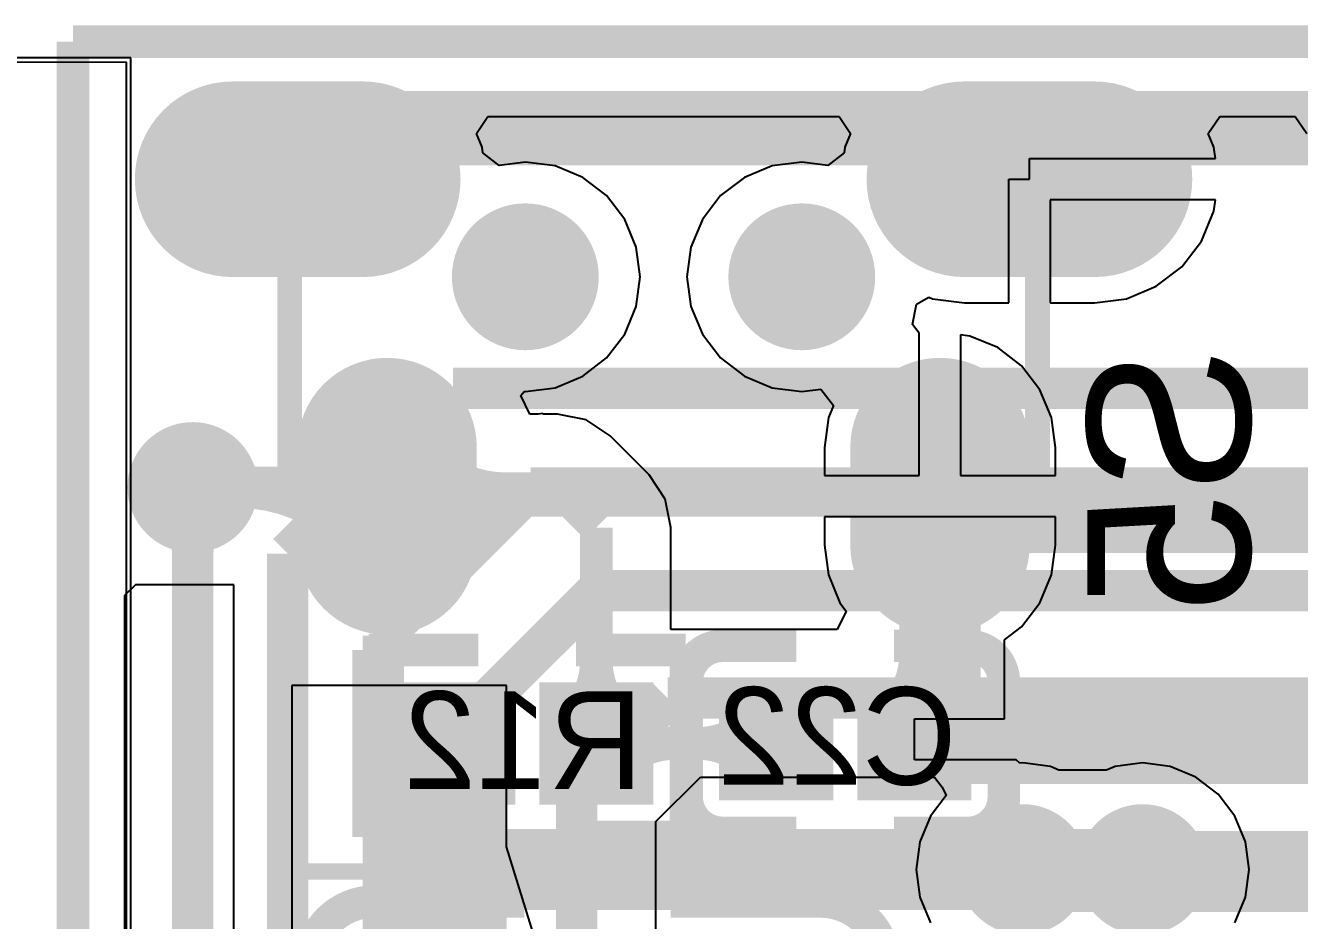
# Model space of a CAD drawing. Extents: x 81 to 196, y 150 to 213.
# Drawn here: x 106.42 to 114.26, y 207.64 to 213.14 of the extents above; entities that cross this region are included whole.
import ezdxf

# ---------------------------------------------------------------- set-up
doc = ezdxf.new("R2010")
doc.units = 0
doc.header["$MEASUREMENT"] = 0
for name, color, linetype in [('BOTTOMLAYER', 5, 'CONTINUOUS'), ('BOTTOMOVERLAY', 54, 'CONTINUOUS'), ('BOTTOMPASTE', 16, 'CONTINUOUS'), ('BOTTOMSOLDER', 6, 'CONTINUOUS'), ('KEEPOUTLAYER', 6, 'CONTINUOUS'), ('MULTILAYER', 9, 'CONTINUOUS'), ('TOPLAYER', 1, 'CONTINUOUS')]:
    doc.layers.add(name, color=color, linetype=linetype)

msp = doc.modelspace()

# ---------------------------------------------------------------- linework, layer by layer
at = {"layer": 'BOTTOMLAYER'}
for p, q in [((107.045374, 212.918426), (81.670774, 212.842226)), ((107.045374, 205.831826), (107.045374, 212.918426)), ((109.196972, 212.478917), (109.267531, 212.584515)), ((109.267531, 212.584515), (111.427225, 212.584515)), ((111.427225, 212.584515), (111.497783, 212.478917)), ((113.696991, 212.478917), (113.76755, 212.584515)), ((113.76755, 212.584515), (114.232246, 212.584515)), ((114.232246, 212.584515), (114.302804, 212.478917)), ((109.231958, 212.394454), (109.196972, 212.478917)), ((111.497783, 212.478917), (111.462795, 212.394449)), ((113.73198, 212.394449), (113.696991, 212.478917)), ((109.236508, 212.359905), (109.231958, 212.394454)), ((109.337264, 212.28259), (109.236508, 212.359905)), ((111.458246, 212.359888), (111.357489, 212.282573)), ((111.462795, 212.394449), (111.458246, 212.359888)), ((113.741175, 212.324615), (113.73198, 212.394449)), ((109.497381, 212.303672), (109.337264, 212.28259)), ((109.680116, 212.279613), (109.497381, 212.303672)), ((109.8504, 212.20908), (109.680116, 212.279613)), ((111.014637, 212.279596), (110.844353, 212.209062)), ((111.197372, 212.303655), (111.014637, 212.279596)), ((111.357489, 212.282573), (111.197372, 212.303655)), ((112.597387, 212.197615), (112.597387, 212.324615)), ((112.597387, 212.324615), (113.741175, 212.324615)), ((109.996625, 212.096878), (109.8504, 212.20908)), ((110.844353, 212.209062), (110.698128, 212.09686)), ((112.470387, 211.437108), (112.470387, 212.197615)), ((112.470387, 212.197615), (112.597387, 212.197615)), ((110.108827, 211.950653), (109.996625, 212.096878)), ((110.698128, 212.09686), (110.585926, 211.950635)), ((113.741175, 212.070615), (112.724387, 212.070615)), ((112.724387, 212.070615), (112.724387, 211.437108)), ((113.73198, 212.00078), (113.741175, 212.070615)), ((110.179361, 211.780369), (110.108827, 211.950653)), ((110.585926, 211.950635), (110.515392, 211.780351)), ((113.656003, 211.817361), (113.73198, 212.00078)), ((113.535145, 211.659856), (113.656003, 211.817361)), ((110.20342, 211.597634), (110.179361, 211.780369)), ((110.515392, 211.780351), (110.491334, 211.597616)), ((113.37764, 211.538998), (113.535145, 211.659856)), ((110.179361, 211.414898), (110.20342, 211.597634)), ((110.491334, 211.597616), (110.515392, 211.414881)), ((113.194221, 211.463021), (113.37764, 211.538998)), ((110.108827, 211.244614), (110.179361, 211.414898)), ((110.515392, 211.414881), (110.585926, 211.244596)), ((111.878768, 211.304284), (111.903546, 211.428848)), ((111.903546, 211.428848), (111.978534, 211.472142)), ((111.978534, 211.472142), (112.000553, 211.463021)), ((112.000553, 211.463021), (112.197388, 211.437108)), ((112.197388, 211.437108), (112.470387, 211.437108)), ((112.724387, 211.437108), (112.997386, 211.437108)), ((112.997386, 211.437108), (113.194221, 211.463021)), ((109.996625, 211.098389), (110.108827, 211.244614)), ((110.585926, 211.244596), (110.698128, 211.098371)), ((111.920373, 211.250063), (111.878308, 211.304883)), ((111.878308, 211.304883), (111.878768, 211.304284)), ((111.920373, 210.374616), (111.920373, 211.250063)), ((112.231155, 211.233494), (112.174373, 211.240969)), ((112.174373, 211.240969), (112.174373, 210.374616)), ((112.402412, 211.162557), (112.231155, 211.233494)), ((112.549473, 211.049715), (112.402412, 211.162557)), ((109.8504, 210.986187), (109.996625, 211.098389)), ((110.698128, 211.098371), (110.844353, 210.986169)), ((112.662315, 210.902652), (112.549473, 211.049715)), ((109.680116, 210.915654), (109.8504, 210.986187)), ((110.844353, 210.986169), (111.014637, 210.915636)), ((109.469718, 210.866952), (109.489431, 210.892641)), ((109.52589, 210.753048), (109.469718, 210.866952)), ((109.489431, 210.892641), (109.497381, 210.891595)), ((109.497381, 210.891595), (109.680116, 210.915654)), ((111.014637, 210.915636), (111.197372, 210.891577)), ((111.197372, 210.891577), (111.315223, 210.907094)), ((111.315223, 210.907094), (111.392536, 210.806337)), ((112.733252, 210.731397), (112.662315, 210.902652)), ((111.392536, 210.806337), (111.361494, 210.731397)), ((109.576537, 210.753048), (109.52589, 210.753048)), ((109.604879, 210.756779), (109.576537, 210.753048)), ((109.604879, 210.753048), (109.604879, 210.756779)), ((109.694967, 210.753048), (109.604879, 210.753048)), ((109.870547, 210.718123), (109.694967, 210.753048)), ((110.019399, 210.618664), (109.870547, 210.718123)), ((111.361494, 210.731397), (111.337298, 210.547615)), ((112.757448, 210.547615), (112.733252, 210.731397)), ((110.258604, 210.37946), (110.019399, 210.618664)), ((111.337298, 210.547615), (111.337298, 210.374616)), ((112.757448, 210.374616), (112.757448, 210.547615)), ((110.358062, 210.230611), (110.258604, 210.37946)), ((111.337298, 210.374616), (111.920373, 210.374616)), ((112.174373, 210.374616), (112.757448, 210.374616)), ((110.392987, 210.055028), (110.358062, 210.230611)), ((112.047373, 210.120616), (111.337298, 210.120616)), ((111.337298, 210.120616), (111.337298, 209.947617)), ((112.757448, 210.120616), (112.047373, 210.120616)), ((112.757448, 209.947617), (112.757448, 210.120616)), ((110.392987, 209.427828), (110.392987, 210.055028)), ((111.337298, 209.947617), (111.361494, 209.763835)), ((112.733252, 209.763835), (112.757448, 209.947617)), ((111.361494, 209.763835), (111.432432, 209.59258)), ((112.662315, 209.59258), (112.733252, 209.763835)), ((107.099278, 209.703363), (107.032674, 209.636759)), ((107.704517, 209.703363), (107.099278, 209.703363)), ((107.704517, 205.858483), (107.704517, 209.703363)), ((107.032674, 209.636759), (107.032674, 205.844526)), ((111.471448, 209.541732), (111.415276, 209.427828)), ((111.432432, 209.59258), (111.471448, 209.541732)), ((112.549473, 209.445517), (112.662315, 209.59258)), ((112.443974, 209.364567), (112.549473, 209.445517)), ((111.415276, 209.427828), (110.392987, 209.427828)), ((112.443976, 209.331827), (112.443974, 209.364567)), ((112.443974, 208.879829), (112.443974, 209.331827)), ((112.443974, 209.331827), (112.443976, 209.331827)), ((109.382174, 209.083026), (108.061374, 209.083026)), ((108.061374, 209.083026), (108.061374, 204.003026)), ((109.382174, 208.092426), (109.382174, 209.083026)), ((111.889974, 208.625829), (111.889974, 208.879829)), ((111.889974, 208.879829), (112.443974, 208.879829)), ((112.516509, 208.625829), (111.889974, 208.625829)), ((112.53946, 208.605702), (112.516509, 208.625829)), ((112.557174, 208.608033), (112.53946, 208.605702)), ((112.726859, 208.585694), (112.557174, 208.608033)), ((112.778797, 208.56418), (112.726859, 208.585694)), ((113.124089, 208.585694), (113.072151, 208.56418)), ((113.293774, 208.608033), (113.124089, 208.585694)), ((113.463459, 208.585694), (113.293774, 208.608033)), ((113.621576, 208.520198), (113.463459, 208.585694)), ((113.072151, 208.56418), (112.778797, 208.56418)), ((113.757357, 208.416009), (113.621576, 208.520198)), ((113.861545, 208.280229), (113.757357, 208.416009)), ((113.927042, 208.122111), (113.861545, 208.280229)), ((113.949381, 207.952426), (113.927042, 208.122111)), ((109.585374, 207.432026), (109.382174, 208.092426)), ((113.927042, 207.782742), (113.949381, 207.952426)), ((113.861545, 207.624624), (113.927042, 207.782742))]:
    msp.add_line(p, q, dxfattribs=at)
for points, const_width in [([(108.497365, 212.19762), (107.697367, 212.19762)], 1.000001), ([(112.997386, 212.197615), (112.197388, 212.197615)], 1.000001), ([(108.647382, 209.947624), (108.647382, 210.547623)], 0.900001), ([(112.047373, 209.947617), (112.047373, 210.547615)], 0.900001), ([(112.047373, 208.884827), (112.047373, 210.247616)], 0.499999), ([(109.018581, 210.302226), (107.451774, 210.302226)], 0.254), ([(109.694967, 210.294233), (108.647382, 210.294233)], 0.2), ([(109.934172, 210.055028), (109.694967, 210.294233)], 0.2), ([(114.538374, 210.149826), (112.047373, 210.149826)], 0.499999), ([(109.934172, 208.727426), (109.934172, 210.055028)], 0.2), ([(111.889974, 208.727429), (112.047373, 208.884827)], 0.499999), ([(108.934171, 208.577426), (109.084171, 208.727426)], 0.499999), ([(114.919374, 208.727429), (111.889974, 208.727429)], 0.499999), ([(108.934171, 206.837625), (108.934171, 208.577426)], 0.499999), ([(111.039971, 208.727426), (109.934172, 208.727426)], 0.2), ([(113.293774, 207.952426), (108.934171, 207.952426)], 0.499999)]:
    msp.add_lwpolyline(points, dxfattribs=dict(at, const_width=const_width))
for points, const_width in [([(107.697367, 211.94762, 1), (107.697367, 212.447619, 1)], 0.499999), ([(108.497365, 211.94762, 1), (108.497365, 212.447619, 1)], 0.499999), ([(112.197388, 211.947615, 1), (112.197388, 212.447614, 1)], 0.499999), ([(112.997386, 211.947615, 1), (112.997386, 212.447614, 1)], 0.499999), ([(109.497381, 211.422633, 1), (109.497381, 211.772635, 1)], 0.349999), ([(111.197372, 211.422615, 1), (111.197372, 211.772617, 1)], 0.349999), ([(108.647382, 210.322622, 1), (108.647382, 210.772624, 1)], 0.449999), ([(112.047373, 210.322615, 1), (112.047373, 210.772616, 1)], 0.449999), ([(112.188793, 210.264037, 1), (112.188793, 210.514034, 1)], 0.249999), ([(112.188793, 210.264037, 1), (112.188793, 210.514034, 1)], 0.249999), ([(112.188793, 210.264037, 1), (112.188793, 210.514034, 1)], 0.249999), ([(112.188793, 210.264037, 1), (112.188793, 210.514034, 1)], 0.249999), ([(107.451774, 210.152226, 1), (107.451774, 210.452226, 1)], 0.299999), ([(107.574103, 210.361055, 1), (107.574103, 210.488055, 1)], 0.127), ([(107.574103, 210.361055, 1), (107.574103, 210.488055, 1)], 0.127), ([(107.574103, 210.361055, 1), (107.574103, 210.488055, 1)], 0.127), ([(107.574103, 210.361055, 1), (107.574103, 210.488055, 1)], 0.127), ([(107.574103, 210.361055, 1), (107.574103, 210.488055, 1)], 0.127), ([(107.574103, 210.361055, 1), (107.574103, 210.488055, 1)], 0.127), ([(107.574103, 210.361055, 1), (107.574103, 210.488055, 1)], 0.127), ([(108.418988, 210.412518, 1), (108.418988, 210.539518, 1)], 0.127), ([(108.418988, 210.412518, 1), (108.418988, 210.539518, 1)], 0.127), ([(108.418988, 210.412518, 1), (108.418988, 210.539518, 1)], 0.127), ([(108.418988, 210.412518, 1), (108.418988, 210.539518, 1)], 0.127), ([(108.418988, 210.412518, 1), (108.418988, 210.539518, 1)], 0.127), ([(108.418988, 210.412518, 1), (108.418988, 210.539518, 1)], 0.127), ([(108.418988, 210.412518, 1), (108.418988, 210.539518, 1)], 0.127), ([(108.89487, 210.445111, 1), (108.89487, 210.545111, 1)], 0.1), ([(108.89487, 210.445111, 1), (108.89487, 210.545111, 1)], 0.1), ([(108.89487, 210.445111, 1), (108.89487, 210.545111, 1)], 0.1), ([(108.89487, 210.445111, 1), (108.89487, 210.545111, 1)], 0.1), ([(108.89487, 210.445111, 1), (108.89487, 210.545111, 1)], 0.1), ([(108.89487, 210.445111, 1), (108.89487, 210.545111, 1)], 0.1), ([(108.89487, 210.445111, 1), (108.89487, 210.545111, 1)], 0.1), ([(107.735771, 210.238726, 1), (107.735771, 210.365726, 1)], 0.127), ([(107.735771, 210.238726, 1), (107.735771, 210.365726, 1)], 0.127), ([(107.735771, 210.238726, 1), (107.735771, 210.365726, 1)], 0.127), ([(107.735771, 210.238726, 1), (107.735771, 210.365726, 1)], 0.127), ([(107.735771, 210.238726, 1), (107.735771, 210.365726, 1)], 0.127), ([(107.735771, 210.238726, 1), (107.735771, 210.365726, 1)], 0.127), ([(107.735771, 210.238726, 1), (107.735771, 210.365726, 1)], 0.127), ([(107.869431, 210.238726, 1), (107.869431, 210.365726, 1)], 0.127), ([(107.869431, 210.238726, 1), (107.869431, 210.365726, 1)], 0.127), ([(107.869431, 210.238726, 1), (107.869431, 210.365726, 1)], 0.127), ([(107.869431, 210.238726, 1), (107.869431, 210.365726, 1)], 0.127), ([(107.869431, 210.238726, 1), (107.869431, 210.365726, 1)], 0.127), ([(107.869431, 210.238726, 1), (107.869431, 210.365726, 1)], 0.127), ([(107.869431, 210.238726, 1), (107.869431, 210.365726, 1)], 0.127), ([(107.869431, 210.238726, 1), (107.869431, 210.365726, 1)], 0.127), ([(107.869431, 210.238726, 1), (107.869431, 210.365726, 1)], 0.127), ([(107.869431, 210.238726, 1), (107.869431, 210.365726, 1)], 0.127), ([(107.869431, 210.238726, 1), (107.869431, 210.365726, 1)], 0.127), ([(107.869431, 210.238726, 1), (107.869431, 210.365726, 1)], 0.127), ([(107.869431, 210.238726, 1), (107.869431, 210.365726, 1)], 0.127), ([(107.869431, 210.238726, 1), (107.869431, 210.365726, 1)], 0.127), ([(107.999416, 210.238726, 1), (107.999416, 210.365726, 1)], 0.127), ([(107.999416, 210.238726, 1), (107.999416, 210.365726, 1)], 0.127), ([(107.999416, 210.238726, 1), (107.999416, 210.365726, 1)], 0.127), ([(107.999416, 210.238726, 1), (107.999416, 210.365726, 1)], 0.127), ([(107.999416, 210.238726, 1), (107.999416, 210.365726, 1)], 0.127), ([(107.999416, 210.238726, 1), (107.999416, 210.365726, 1)], 0.127), ([(107.999416, 210.238726, 1), (107.999416, 210.365726, 1)], 0.127), ([(108.647382, 209.722623, 1), (108.647382, 210.172625, 1)], 0.449999), ([(109.122037, 210.244233, 1), (109.122037, 210.344233, 1)], 0.1), ([(109.122037, 210.244233, 1), (109.122037, 210.344233, 1)], 0.1), ([(109.122037, 210.244233, 1), (109.122037, 210.344233, 1)], 0.1), ([(109.122037, 210.244233, 1), (109.122037, 210.344233, 1)], 0.1), ([(109.122037, 210.244233, 1), (109.122037, 210.344233, 1)], 0.1), ([(109.122037, 210.244233, 1), (109.122037, 210.344233, 1)], 0.1), ([(109.122037, 210.244233, 1), (109.122037, 210.344233, 1)], 0.1), ([(109.379832, 210.244233, 1), (109.379832, 210.344233, 1)], 0.1), ([(109.379832, 210.244233, 1), (109.379832, 210.344233, 1)], 0.1), ([(109.379832, 210.244233, 1), (109.379832, 210.344233, 1)], 0.1), ([(109.379832, 210.244233, 1), (109.379832, 210.344233, 1)], 0.1), ([(109.379832, 210.244233, 1), (109.379832, 210.344233, 1)], 0.1), ([(109.379832, 210.244233, 1), (109.379832, 210.344233, 1)], 0.1), ([(109.379832, 210.244233, 1), (109.379832, 210.344233, 1)], 0.1), ([(109.604879, 210.244233, 1), (109.604879, 210.344233, 1)], 0.1), ([(109.604879, 210.244233, 1), (109.604879, 210.344233, 1)], 0.1), ([(109.604879, 210.244233, 1), (109.604879, 210.344233, 1)], 0.1), ([(109.604879, 210.244233, 1), (109.604879, 210.344233, 1)], 0.1), ([(109.604879, 210.244233, 1), (109.604879, 210.344233, 1)], 0.1), ([(109.604879, 210.244233, 1), (109.604879, 210.344233, 1)], 0.1), ([(109.604879, 210.244233, 1), (109.604879, 210.344233, 1)], 0.1), ([(112.047373, 209.722616, 1), (112.047373, 210.172617, 1)], 0.449999), ([(112.7663, 210.024828, 1), (112.7663, 210.274824, 1)], 0.249999), ([(112.7663, 210.024828, 1), (112.7663, 210.274824, 1)], 0.249999), ([(112.7663, 210.024828, 1), (112.7663, 210.274824, 1)], 0.249999), ([(112.7663, 210.024828, 1), (112.7663, 210.274824, 1)], 0.249999), ([(107.574103, 210.116397, 1), (107.574103, 210.243397, 1)], 0.127), ([(107.574103, 210.116397, 1), (107.574103, 210.243397, 1)], 0.127), ([(107.574103, 210.116397, 1), (107.574103, 210.243397, 1)], 0.127), ([(107.574103, 210.116397, 1), (107.574103, 210.243397, 1)], 0.127), ([(107.574103, 210.116397, 1), (107.574103, 210.243397, 1)], 0.127), ([(107.574103, 210.116397, 1), (107.574103, 210.243397, 1)], 0.127), ([(107.574103, 210.116397, 1), (107.574103, 210.243397, 1)], 0.127), ([(108.753448, 210.091558, 1), (108.753448, 210.191558, 1)], 0.1), ([(108.753448, 210.091558, 1), (108.753448, 210.191558, 1)], 0.1), ([(108.753448, 210.091558, 1), (108.753448, 210.191558, 1)], 0.1), ([(108.753448, 210.091558, 1), (108.753448, 210.191558, 1)], 0.1), ([(108.753448, 210.091558, 1), (108.753448, 210.191558, 1)], 0.1), ([(108.753448, 210.091558, 1), (108.753448, 210.191558, 1)], 0.1), ([(108.753448, 210.091558, 1), (108.753448, 210.191558, 1)], 0.1), ([(108.418988, 209.955729, 1), (108.418988, 210.082729, 1)], 0.127), ([(108.418988, 209.955729, 1), (108.418988, 210.082729, 1)], 0.127), ([(108.418988, 209.955729, 1), (108.418988, 210.082729, 1)], 0.127), ([(108.418988, 209.955729, 1), (108.418988, 210.082729, 1)], 0.127), ([(108.418988, 209.955729, 1), (108.418988, 210.082729, 1)], 0.127), ([(108.418988, 209.955729, 1), (108.418988, 210.082729, 1)], 0.127), ([(108.418988, 209.955729, 1), (108.418988, 210.082729, 1)], 0.127), ([(108.89487, 209.950136, 1), (108.89487, 210.050136, 1)], 0.1), ([(108.89487, 209.950136, 1), (108.89487, 210.050136, 1)], 0.1), ([(108.89487, 209.950136, 1), (108.89487, 210.050136, 1)], 0.1), ([(108.89487, 209.950136, 1), (108.89487, 210.050136, 1)], 0.1), ([(108.89487, 209.950136, 1), (108.89487, 210.050136, 1)], 0.1), ([(108.89487, 209.950136, 1), (108.89487, 210.050136, 1)], 0.1), ([(108.89487, 209.950136, 1), (108.89487, 210.050136, 1)], 0.1), ([(111.905951, 209.681196, 1), (111.905951, 209.931193, 1)], 0.249999), ([(111.905951, 209.681196, 1), (111.905951, 209.931193, 1)], 0.249999), ([(111.905951, 209.681196, 1), (111.905951, 209.931193, 1)], 0.249999), ([(111.905951, 209.681196, 1), (111.905951, 209.931193, 1)], 0.249999), ([(111.905951, 209.681196, 1), (111.905951, 209.931193, 1)], 0.249999), ([(112.188795, 209.681196, 1), (112.188795, 209.931193, 1)], 0.249999), ([(112.188795, 209.681196, 1), (112.188795, 209.931193, 1)], 0.249999), ([(112.188795, 209.681196, 1), (112.188795, 209.931193, 1)], 0.249999), ([(112.188795, 209.681196, 1), (112.188795, 209.931193, 1)], 0.249999), ([(112.188795, 209.681196, 1), (112.188795, 209.931193, 1)], 0.249999), ([(112.047373, 209.339777, 1), (112.047373, 209.589774, 1)], 0.249999), ([(112.047373, 209.339777, 1), (112.047373, 209.589774, 1)], 0.249999), ([(112.047373, 209.339777, 1), (112.047373, 209.589774, 1)], 0.249999), ([(112.047373, 209.339777, 1), (112.047373, 209.589774, 1)], 0.249999), ([(112.047373, 209.339777, 1), (112.047373, 209.589774, 1)], 0.249999), ([(112.047373, 209.339777, 1), (112.047373, 209.589774, 1)], 0.249999), ([(112.047373, 209.339777, 1), (112.047373, 209.589774, 1)], 0.249999), ([(112.047373, 209.339777, 1), (112.047373, 209.589774, 1)], 0.249999), ([(112.047373, 209.339777, 1), (112.047373, 209.589774, 1)], 0.249999), ([(112.047373, 209.339777, 1), (112.047373, 209.589774, 1)], 0.249999), ([(112.047373, 209.153536, 1), (112.047373, 209.403533, 1)], 0.249999), ([(112.047373, 209.128136, 1), (112.047373, 209.378133, 1)], 0.249999), ([(112.047373, 209.128136, 1), (112.047373, 209.378133, 1)], 0.249999), ([(112.047373, 209.128136, 1), (112.047373, 209.378133, 1)], 0.249999), ([(112.047373, 209.128136, 1), (112.047373, 209.378133, 1)], 0.249999), ([(109.934172, 209.185269, 1), (109.934172, 209.285268, 1)], 0.1), ([(109.934172, 209.185269, 1), (109.934172, 209.285268, 1)], 0.1), ([(109.934172, 209.185269, 1), (109.934172, 209.285268, 1)], 0.1), ([(109.934172, 209.185269, 1), (109.934172, 209.285268, 1)], 0.1), ([(109.934172, 209.185269, 1), (109.934172, 209.285268, 1)], 0.1), ([(109.934172, 209.185269, 1), (109.934172, 209.285268, 1)], 0.1), ([(109.934172, 209.185269, 1), (109.934172, 209.285268, 1)], 0.1), ([(109.934172, 209.185269, 1), (109.934172, 209.285268, 1)], 0.1), ([(109.934172, 209.185269, 1), (109.934172, 209.285268, 1)], 0.1), ([(109.934172, 209.185269, 1), (109.934172, 209.285268, 1)], 0.1), ([(109.934172, 209.185269, 1), (109.934172, 209.285268, 1)], 0.1), ([(109.934172, 209.185269, 1), (109.934172, 209.285268, 1)], 0.1), ([(109.934172, 209.185269, 1), (109.934172, 209.285268, 1)], 0.1), ([(109.934172, 209.185269, 1), (109.934172, 209.285268, 1)], 0.1), ([(111.85462, 208.688186, 1), (111.85462, 208.938182, 1)], 0.249999), ([(109.79275, 208.843849, 1), (109.79275, 208.943849, 1)], 0.1), ([(109.79275, 208.843849, 1), (109.79275, 208.943849, 1)], 0.1), ([(109.79275, 208.843849, 1), (109.79275, 208.943849, 1)], 0.1), ([(109.79275, 208.843849, 1), (109.79275, 208.943849, 1)], 0.1), ([(109.79275, 208.843849, 1), (109.79275, 208.943849, 1)], 0.1), ([(109.79275, 208.843849, 1), (109.79275, 208.943849, 1)], 0.1), ([(109.79275, 208.843849, 1), (109.79275, 208.943849, 1)], 0.1), ([(110.075594, 208.843849, 1), (110.075594, 208.943849, 1)], 0.1), ([(110.075594, 208.843849, 1), (110.075594, 208.943849, 1)], 0.1), ([(110.075594, 208.843849, 1), (110.075594, 208.943849, 1)], 0.1), ([(110.075594, 208.843849, 1), (110.075594, 208.943849, 1)], 0.1), ([(110.075594, 208.843849, 1), (110.075594, 208.943849, 1)], 0.1), ([(110.075594, 208.843849, 1), (110.075594, 208.943849, 1)], 0.1), ([(110.075594, 208.843849, 1), (110.075594, 208.943849, 1)], 0.1), ([(110.075594, 208.818848, 1), (110.075594, 208.918848, 1)], 0.1), ([(110.075594, 208.818848, 1), (110.075594, 208.918848, 1)], 0.1), ([(110.075594, 208.818848, 1), (110.075594, 208.918848, 1)], 0.1), ([(110.075594, 208.818848, 1), (110.075594, 208.918848, 1)], 0.1), ([(110.075594, 208.818848, 1), (110.075594, 208.918848, 1)], 0.1), ([(110.075594, 208.818848, 1), (110.075594, 208.918848, 1)], 0.1), ([(110.075594, 208.818848, 1), (110.075594, 208.918848, 1)], 0.1), ([(110.898551, 208.818851, 1), (110.898551, 208.918851, 1)], 0.1), ([(110.898551, 208.818851, 1), (110.898551, 208.918851, 1)], 0.1), ([(110.898551, 208.818851, 1), (110.898551, 208.918851, 1)], 0.1), ([(110.898551, 208.818851, 1), (110.898551, 208.918851, 1)], 0.1), ([(110.898551, 208.818851, 1), (110.898551, 208.918851, 1)], 0.1), ([(110.898551, 208.818851, 1), (110.898551, 208.918851, 1)], 0.1), ([(110.898551, 208.81925, 1), (110.898551, 208.919249, 1)], 0.1), ([(111.85462, 208.662786, 1), (111.85462, 208.912783, 1)], 0.249999), ([(111.85462, 208.662786, 1), (111.85462, 208.912783, 1)], 0.249999), ([(111.85462, 208.662786, 1), (111.85462, 208.912783, 1)], 0.249999), ([(111.85462, 208.662786, 1), (111.85462, 208.912783, 1)], 0.249999), ([(109.119525, 208.542072, 1), (109.119525, 208.792069, 1)], 0.249999), ([(109.119525, 208.542072, 1), (109.119525, 208.792069, 1)], 0.249999), ([(109.119525, 208.542072, 1), (109.119525, 208.792069, 1)], 0.249999), ([(109.119525, 208.542072, 1), (109.119525, 208.792069, 1)], 0.249999), ([(109.119525, 208.542072, 1), (109.119525, 208.792069, 1)], 0.249999), ([(109.119525, 208.542072, 1), (109.119525, 208.792069, 1)], 0.249999), ([(109.119525, 208.542072, 1), (109.119525, 208.792069, 1)], 0.249999), ([(110.417013, 208.677426, 1), (110.417013, 208.777426, 1)], 0.1), ([(110.417013, 208.677426, 1), (110.417013, 208.777426, 1)], 0.1), ([(110.417013, 208.677426, 1), (110.417013, 208.777426, 1)], 0.1), ([(110.417013, 208.677426, 1), (110.417013, 208.777426, 1)], 0.1), ([(110.417013, 208.677426, 1), (110.417013, 208.777426, 1)], 0.1), ([(110.417013, 208.677426, 1), (110.417013, 208.777426, 1)], 0.1), ([(110.417013, 208.677426, 1), (110.417013, 208.777426, 1)], 0.1), ([(110.417013, 208.677426, 1), (110.417013, 208.777426, 1)], 0.1), ([(110.417013, 208.677426, 1), (110.417013, 208.777426, 1)], 0.1), ([(110.417013, 208.677426, 1), (110.417013, 208.777426, 1)], 0.1), ([(110.417013, 208.677426, 1), (110.417013, 208.777426, 1)], 0.1), ([(110.417013, 208.677426, 1), (110.417013, 208.777426, 1)], 0.1), ([(110.417013, 208.677426, 1), (110.417013, 208.777426, 1)], 0.1), ([(110.417013, 208.677426, 1), (110.417013, 208.777426, 1)], 0.1), ([(110.556162, 208.677426, 1), (110.556162, 208.777426, 1)], 0.1), ([(110.557125, 208.677426, 1), (110.557125, 208.777426, 1)], 0.1), ([(110.557125, 208.677426, 1), (110.557125, 208.777426, 1)], 0.1), ([(110.557125, 208.677426, 1), (110.557125, 208.777426, 1)], 0.1), ([(110.557125, 208.677426, 1), (110.557125, 208.777426, 1)], 0.1), ([(110.557125, 208.677426, 1), (110.557125, 208.777426, 1)], 0.1), ([(110.557125, 208.677426, 1), (110.557125, 208.777426, 1)], 0.1), ([(110.557137, 208.677426, 1), (110.557137, 208.777426, 1)], 0.1), ([(110.557137, 208.677426, 1), (110.557137, 208.777426, 1)], 0.1), ([(110.557137, 208.677426, 1), (110.557137, 208.777426, 1)], 0.1), ([(110.557137, 208.677426, 1), (110.557137, 208.777426, 1)], 0.1), ([(110.557137, 208.677426, 1), (110.557137, 208.777426, 1)], 0.1), ([(110.557137, 208.677426, 1), (110.557137, 208.777426, 1)], 0.1), ([(110.5581, 208.677426, 1), (110.5581, 208.777426, 1)], 0.1), ([(110.075594, 208.536004, 1), (110.075594, 208.636004, 1)], 0.1), ([(110.075594, 208.536004, 1), (110.075594, 208.636004, 1)], 0.1), ([(110.075594, 208.536004, 1), (110.075594, 208.636004, 1)], 0.1), ([(110.075594, 208.536004, 1), (110.075594, 208.636004, 1)], 0.1), ([(110.075594, 208.536004, 1), (110.075594, 208.636004, 1)], 0.1), ([(110.075594, 208.536004, 1), (110.075594, 208.636004, 1)], 0.1), ([(110.075594, 208.536004, 1), (110.075594, 208.636004, 1)], 0.1), ([(110.898551, 208.536405, 1), (110.898551, 208.636405, 1)], 0.1), ([(110.898551, 208.536007, 1), (110.898551, 208.636006, 1)], 0.1), ([(110.898551, 208.536007, 1), (110.898551, 208.636006, 1)], 0.1), ([(110.898551, 208.536007, 1), (110.898551, 208.636006, 1)], 0.1), ([(110.898551, 208.536007, 1), (110.898551, 208.636006, 1)], 0.1), ([(110.898551, 208.536007, 1), (110.898551, 208.636006, 1)], 0.1), ([(110.898551, 208.536007, 1), (110.898551, 208.636006, 1)], 0.1), ([(108.934171, 208.094585, 1), (108.934171, 208.344582, 1)], 0.249999), ([(108.934171, 208.094585, 1), (108.934171, 208.344582, 1)], 0.249999), ([(108.934171, 208.094585, 1), (108.934171, 208.344582, 1)], 0.249999), ([(108.934171, 208.094585, 1), (108.934171, 208.344582, 1)], 0.249999), ([(108.934171, 208.094585, 1), (108.934171, 208.344582, 1)], 0.249999), ([(108.934171, 208.094585, 1), (108.934171, 208.344582, 1)], 0.249999), ([(108.934171, 208.094585, 1), (108.934171, 208.344582, 1)], 0.249999), ([(108.934171, 207.829495, 1), (108.934171, 208.079492, 1)], 0.249999), ([(108.934171, 207.829495, 1), (108.934171, 208.079492, 1)], 0.249999), ([(108.934171, 207.829495, 1), (108.934171, 208.079492, 1)], 0.249999), ([(108.934171, 207.829495, 1), (108.934171, 208.079492, 1)], 0.249999), ([(108.934171, 207.829495, 1), (108.934171, 208.079492, 1)], 0.249999), ([(108.934171, 207.829495, 1), (108.934171, 208.079492, 1)], 0.249999), ([(108.934171, 207.829495, 1), (108.934171, 208.079492, 1)], 0.249999), ([(112.557174, 207.802427, 1), (112.557174, 208.102426, 1)], 0.299999), ([(113.293774, 207.802427, 1), (113.293774, 208.102426, 1)], 0.299999)]:
    msp.add_lwpolyline(points, format="xyb", close=True, dxfattribs=dict(at, const_width=const_width))
for points, const_width in [([(112.7663, 210.149826, -0.198912), (112.188793, 210.389036)], 0.499999), ([(112.7663, 210.149826, -0.198912), (112.188793, 210.389036)], 0.499999), ([(112.7663, 210.149826, -0.198912), (112.188793, 210.389036)], 0.499999), ([(112.7663, 210.149826, -0.198912), (112.188793, 210.389036)], 0.499999), ([(107.869431, 210.302226, -0.198912), (107.574103, 210.424555)], 0.254), ([(107.869431, 210.302226, -0.198912), (107.574103, 210.424555)], 0.254), ([(107.869431, 210.302226, -0.198912), (107.574103, 210.424555)], 0.254), ([(107.869431, 210.302226, -0.198912), (107.574103, 210.424555)], 0.254), ([(107.869431, 210.302226, -0.198912), (107.574103, 210.424555)], 0.254), ([(107.869431, 210.302226, -0.198912), (107.574103, 210.424555)], 0.254), ([(107.869431, 210.302226, -0.198912), (107.574103, 210.424555)], 0.254), ([(108.418988, 210.476018, -0.198912), (107.999416, 210.302226)], 0.254), ([(108.418988, 210.476018, -0.198912), (107.999416, 210.302226)], 0.254), ([(108.418988, 210.476018, -0.198912), (107.999416, 210.302226)], 0.254), ([(108.418988, 210.476018, -0.198912), (107.999416, 210.302226)], 0.254), ([(108.418988, 210.476018, -0.198912), (107.999416, 210.302226)], 0.254), ([(108.418988, 210.476018, -0.198912), (107.999416, 210.302226)], 0.254), ([(108.418988, 210.476018, -0.198912), (107.999416, 210.302226)], 0.254), ([(109.379832, 210.294233, -0.198912), (108.89487, 210.495111)], 0.2), ([(109.379832, 210.294233, -0.198912), (108.89487, 210.495111)], 0.2), ([(109.379832, 210.294233, -0.198912), (108.89487, 210.495111)], 0.2), ([(109.379832, 210.294233, -0.198912), (108.89487, 210.495111)], 0.2), ([(109.379832, 210.294233, -0.198912), (108.89487, 210.495111)], 0.2), ([(109.379832, 210.294233, -0.198912), (108.89487, 210.495111)], 0.2), ([(109.379832, 210.294233, -0.198912), (108.89487, 210.495111)], 0.2), ([(107.574103, 210.179897, -0.198912), (107.869431, 210.302226)], 0.254), ([(107.574103, 210.179897, -0.198912), (107.869431, 210.302226)], 0.254), ([(107.574103, 210.179897, -0.198912), (107.869431, 210.302226)], 0.254), ([(107.574103, 210.179897, -0.198912), (107.869431, 210.302226)], 0.254), ([(107.574103, 210.179897, -0.198912), (107.869431, 210.302226)], 0.254), ([(107.574103, 210.179897, -0.198912), (107.869431, 210.302226)], 0.254), ([(107.574103, 210.179897, -0.198912), (107.869431, 210.302226)], 0.254), ([(107.735771, 210.302226, -0.198912), (108.418988, 210.019229)], 0.254), ([(107.735771, 210.302226, -0.198912), (108.418988, 210.019229)], 0.254), ([(107.735771, 210.302226, -0.198912), (108.418988, 210.019229)], 0.254), ([(107.735771, 210.302226, -0.198912), (108.418988, 210.019229)], 0.254), ([(107.735771, 210.302226, -0.198912), (108.418988, 210.019229)], 0.254), ([(107.735771, 210.302226, -0.198912), (108.418988, 210.019229)], 0.254), ([(107.735771, 210.302226, -0.198912), (108.418988, 210.019229)], 0.254), ([(108.753448, 210.141558, -0.198912), (109.122037, 210.294233)], 0.2), ([(108.753448, 210.141558, -0.198912), (109.122037, 210.294233)], 0.2), ([(108.753448, 210.141558, -0.198912), (109.122037, 210.294233)], 0.2), ([(108.753448, 210.141558, -0.198912), (109.122037, 210.294233)], 0.2), ([(108.753448, 210.141558, -0.198912), (109.122037, 210.294233)], 0.2), ([(108.753448, 210.141558, -0.198912), (109.122037, 210.294233)], 0.2), ([(108.753448, 210.141558, -0.198912), (109.122037, 210.294233)], 0.2), ([(108.89487, 210.000136, -0.198912), (109.604879, 210.294233)], 0.2), ([(108.89487, 210.000136, -0.198912), (109.604879, 210.294233)], 0.2), ([(108.89487, 210.000136, -0.198912), (109.604879, 210.294233)], 0.2), ([(108.89487, 210.000136, -0.198912), (109.604879, 210.294233)], 0.2), ([(108.89487, 210.000136, -0.198912), (109.604879, 210.294233)], 0.2), ([(108.89487, 210.000136, -0.198912), (109.604879, 210.294233)], 0.2), ([(108.89487, 210.000136, -0.198912), (109.604879, 210.294233)], 0.2), ([(111.905951, 209.806194, -0.198912), (112.047373, 209.464775)], 0.499999), ([(111.905951, 209.806194, -0.198912), (112.047373, 209.464775)], 0.499999), ([(111.905951, 209.806194, -0.198912), (112.047373, 209.464775)], 0.499999), ([(111.905951, 209.806194, -0.198912), (112.047373, 209.464775)], 0.499999), ([(111.905951, 209.806194, -0.198912), (112.047373, 209.464775)], 0.499999), ([(112.047373, 209.464775, -0.198912), (112.188795, 209.806194)], 0.499999), ([(112.047373, 209.464775, -0.198912), (112.188795, 209.806194)], 0.499999), ([(112.047373, 209.464775, -0.198912), (112.188795, 209.806194)], 0.499999), ([(112.047373, 209.464775, -0.198912), (112.188795, 209.806194)], 0.499999), ([(112.047373, 209.464775, -0.198912), (112.188795, 209.806194)], 0.499999), ([(112.047373, 209.278535, -0.198912), (111.85462, 208.813184)], 0.499999), ([(112.047373, 209.253135, -0.198912), (111.85462, 208.787784)], 0.499999), ([(112.047373, 209.253135, -0.198912), (111.85462, 208.787784)], 0.499999), ([(112.047373, 209.253135, -0.198912), (111.85462, 208.787784)], 0.499999), ([(112.047373, 209.253135, -0.198912), (111.85462, 208.787784)], 0.499999), ([(109.934172, 209.235269, -0.198912), (109.79275, 208.893849)], 0.2), ([(109.934172, 209.235269, -0.198912), (109.79275, 208.893849)], 0.2), ([(109.934172, 209.235269, -0.198912), (109.79275, 208.893849)], 0.2), ([(109.934172, 209.235269, -0.198912), (109.79275, 208.893849)], 0.2), ([(109.934172, 209.235269, -0.198912), (109.79275, 208.893849)], 0.2), ([(109.934172, 209.235269, -0.198912), (109.79275, 208.893849)], 0.2), ([(109.934172, 209.235269, -0.198912), (109.79275, 208.893849)], 0.2), ([(110.075594, 208.893849, -0.198912), (109.934172, 209.235269)], 0.2), ([(110.075594, 208.893849, -0.198912), (109.934172, 209.235269)], 0.2), ([(110.075594, 208.893849, -0.198912), (109.934172, 209.235269)], 0.2), ([(110.075594, 208.893849, -0.198912), (109.934172, 209.235269)], 0.2), ([(110.075594, 208.893849, -0.198912), (109.934172, 209.235269)], 0.2), ([(110.075594, 208.893849, -0.198912), (109.934172, 209.235269)], 0.2), ([(110.075594, 208.893849, -0.198912), (109.934172, 209.235269)], 0.2), ([(110.417013, 208.727426, -0.198912), (110.075594, 208.868848)], 0.2), ([(110.417013, 208.727426, -0.198912), (110.075594, 208.868848)], 0.2), ([(110.417013, 208.727426, -0.198912), (110.075594, 208.868848)], 0.2), ([(110.417013, 208.727426, -0.198912), (110.075594, 208.868848)], 0.2), ([(110.417013, 208.727426, -0.198912), (110.075594, 208.868848)], 0.2), ([(110.417013, 208.727426, -0.198912), (110.075594, 208.868848)], 0.2), ([(110.417013, 208.727426, -0.198912), (110.075594, 208.868848)], 0.2), ([(110.898551, 208.869249, -0.198912), (110.556162, 208.727426)], 0.2), ([(110.898551, 208.868851, -0.198912), (110.557125, 208.727426)], 0.2), ([(110.898551, 208.868851, -0.198912), (110.557125, 208.727426)], 0.2), ([(110.898551, 208.868851, -0.198912), (110.557125, 208.727426)], 0.2), ([(110.898551, 208.868851, -0.198912), (110.557125, 208.727426)], 0.2), ([(110.898551, 208.868851, -0.198912), (110.557125, 208.727426)], 0.2), ([(110.898551, 208.868851, -0.198912), (110.557125, 208.727426)], 0.2), ([(108.934171, 208.219583, -0.198912), (109.119525, 208.667071)], 0.499999), ([(108.934171, 208.219583, -0.198912), (109.119525, 208.667071)], 0.499999), ([(108.934171, 208.219583, -0.198912), (109.119525, 208.667071)], 0.499999), ([(108.934171, 208.219583, -0.198912), (109.119525, 208.667071)], 0.499999), ([(108.934171, 208.219583, -0.198912), (109.119525, 208.667071)], 0.499999), ([(108.934171, 208.219583, -0.198912), (109.119525, 208.667071)], 0.499999), ([(108.934171, 208.219583, -0.198912), (109.119525, 208.667071)], 0.499999), ([(110.075594, 208.586004, -0.198912), (110.417013, 208.727426)], 0.2), ([(110.075594, 208.586004, -0.198912), (110.417013, 208.727426)], 0.2), ([(110.075594, 208.586004, -0.198912), (110.417013, 208.727426)], 0.2), ([(110.075594, 208.586004, -0.198912), (110.417013, 208.727426)], 0.2), ([(110.075594, 208.586004, -0.198912), (110.417013, 208.727426)], 0.2), ([(110.075594, 208.586004, -0.198912), (110.417013, 208.727426)], 0.2), ([(110.075594, 208.586004, -0.198912), (110.417013, 208.727426)], 0.2), ([(110.557137, 208.727426, -0.198912), (110.898551, 208.586006)], 0.2), ([(110.557137, 208.727426, -0.198912), (110.898551, 208.586006)], 0.2), ([(110.557137, 208.727426, -0.198912), (110.898551, 208.586006)], 0.2), ([(110.557137, 208.727426, -0.198912), (110.898551, 208.586006)], 0.2), ([(110.557137, 208.727426, -0.198912), (110.898551, 208.586006)], 0.2), ([(110.557137, 208.727426, -0.198912), (110.898551, 208.586006)], 0.2), ([(110.5581, 208.727426, -0.198912), (110.898551, 208.586405)], 0.2), ([(109.284315, 207.109172, -0.198912), (108.934171, 207.954494)], 0.499999), ([(109.284315, 207.109172, -0.198912), (108.934171, 207.954494)], 0.499999), ([(109.284315, 207.109172, -0.198912), (108.934171, 207.954494)], 0.499999), ([(109.284315, 207.109172, -0.198912), (108.934171, 207.954494)], 0.499999), ([(109.284315, 207.109172, -0.198912), (108.934171, 207.954494)], 0.499999), ([(109.284315, 207.109172, -0.198912), (108.934171, 207.954494)], 0.499999), ([(109.284315, 207.109172, -0.198912), (108.934171, 207.954494)], 0.499999)]:
    msp.add_lwpolyline(points, format="xyb", dxfattribs=dict(at, const_width=const_width))
for points in [[(191.144774, 212.283426), (191.144774, 212.740626), (107.604174, 212.283426), (107.604174, 212.740626)], [(109.38417, 209.052427), (108.784172, 209.052427), (109.38417, 208.402425), (108.784172, 208.402425)], [(110.234171, 209.052427), (109.634172, 209.052427), (110.234171, 208.402425), (109.634172, 208.402425)], [(111.339973, 209.077829), (110.739974, 209.077829), (111.339973, 208.427828), (110.739974, 208.427828)], [(112.189974, 209.077829), (111.589975, 209.077829), (112.189974, 208.427828), (111.589975, 208.427828)]]:
    msp.add_solid(points, dxfattribs=at)
at = {"layer": 'BOTTOMOVERLAY'}
for points, const_width in [([(108.047374, 212.497624), (112.64738, 212.497634)], 0.1524), ([(108.047379, 210.197624), (108.047374, 212.497624)], 0.1524), ([(112.647372, 210.197626), (112.64738, 212.497634)], 0.1524), ([(108.047379, 210.197624), (112.647372, 210.197626)], 0.1524), ([(108.534175, 208.152423), (108.534175, 209.302424)], 0.2), ([(109.209175, 209.302424), (108.534175, 209.302424)], 0.2), ([(110.484173, 209.302424), (109.809173, 209.302424)], 0.2), ([(110.484173, 208.152423), (110.484173, 209.302424)], 0.2), ([(111.164977, 209.327824), (110.714976, 209.327824)], 0.2), ([(112.214975, 209.327826), (111.764973, 209.327826)], 0.2), ([(110.489977, 208.397825), (110.489977, 209.107821)], 0.2), ([(112.439971, 208.397831), (112.439971, 209.107827)], 0.2), ([(111.164975, 208.177826), (110.714973, 208.177826)], 0.2), ([(112.214973, 208.177828), (111.764971, 208.177828)], 0.2), ([(109.209175, 208.152423), (108.534175, 208.152423)], 0.2), ([(110.484173, 208.152423), (109.809173, 208.152423)], 0.2), ([(143.265774, 207.940026), (107.985174, 207.940026)], 0.1), ([(109.49097, 207.75583), (108.570969, 207.75583)], 0.2), ([(111.310976, 207.75583), (110.390976, 207.75583)], 0.2)]:
    msp.add_lwpolyline(points, dxfattribs=dict(at, const_width=const_width))
at = {"layer": 'BOTTOMOVERLAY', "const_width": 0.2}
for points in [[(110.489977, 209.107824, -0.414214), (110.709977, 209.327824)], [(112.219976, 209.327826, -0.414214), (112.439976, 209.107827)], [(110.709977, 208.177823, -0.414214), (110.489977, 208.397823)], [(112.439976, 208.397831, -0.414214), (112.219976, 208.177831)], [(108.17097, 207.355829, -0.414213), (108.570969, 207.75583)], [(111.310976, 207.75583, -0.414214), (111.710976, 207.355831)]]:
    msp.add_lwpolyline(points, format="xyb", dxfattribs=at)
at = {"layer": 'BOTTOMOVERLAY', "const_width": 0.1}
for points in [[(110.709977, 209.277824, 1), (110.709977, 209.377823, 1)], [(112.219976, 209.277826, 1), (112.219976, 209.377826, 1)], [(110.489977, 209.057824, 1), (110.489977, 209.157824, 1)], [(112.439976, 209.057827, 1), (112.439976, 209.157826, 1)], [(110.489977, 208.347823, 1), (110.489977, 208.447823, 1)], [(112.439976, 208.347831, 1), (112.439976, 208.44783, 1)], [(110.709977, 208.127823, 1), (110.709977, 208.227823, 1)], [(112.219976, 208.127831, 1), (112.219976, 208.227831, 1)], [(108.570969, 207.70583, 1), (108.570969, 207.80583, 1)], [(111.310976, 207.70583, 1), (111.310976, 207.80583, 1)]]:
    msp.add_lwpolyline(points, format="xyb", close=True, dxfattribs=at)
at = {"layer": 'BOTTOMPASTE'}
for points, const_width in [([(108.497365, 212.19762), (107.697367, 212.19762)], 1.000001), ([(112.997386, 212.197615), (112.197388, 212.197615)], 1.000001), ([(108.647382, 209.947624), (108.647382, 210.547623)], 0.900001), ([(112.047373, 209.947617), (112.047373, 210.547615)], 0.900001)]:
    msp.add_lwpolyline(points, dxfattribs=dict(at, const_width=const_width))
for points, const_width in [([(107.697367, 211.94762, 1), (107.697367, 212.447619, 1)], 0.499999), ([(108.497365, 211.94762, 1), (108.497365, 212.447619, 1)], 0.499999), ([(112.197388, 211.947615, 1), (112.197388, 212.447614, 1)], 0.499999), ([(112.997386, 211.947615, 1), (112.997386, 212.447614, 1)], 0.499999), ([(108.647382, 210.322622, 1), (108.647382, 210.772624, 1)], 0.449999), ([(112.047373, 210.322615, 1), (112.047373, 210.772616, 1)], 0.449999), ([(108.647382, 209.722623, 1), (108.647382, 210.172625, 1)], 0.449999), ([(112.047373, 209.722616, 1), (112.047373, 210.172617, 1)], 0.449999)]:
    msp.add_lwpolyline(points, format="xyb", close=True, dxfattribs=dict(at, const_width=const_width))
for points in [[(109.38417, 209.052427), (108.784172, 209.052427), (109.38417, 208.402425), (108.784172, 208.402425)], [(110.234171, 209.052427), (109.634172, 209.052427), (110.234171, 208.402425), (109.634172, 208.402425)], [(111.339973, 209.077829), (110.739974, 209.077829), (111.339973, 208.427828), (110.739974, 208.427828)], [(112.189974, 209.077829), (111.589975, 209.077829), (112.189974, 208.427828), (111.589975, 208.427828)]]:
    msp.add_solid(points, dxfattribs=at)
at = {"layer": 'BOTTOMSOLDER'}
for points, const_width in [([(108.497365, 212.19762), (107.697367, 212.19762)], 1.203201), ([(112.997386, 212.197615), (112.197388, 212.197615)], 1.203201), ([(108.647382, 209.947624), (108.647382, 210.547623)], 1.103201), ([(112.047373, 209.947617), (112.047373, 210.547615)], 1.103201)]:
    msp.add_lwpolyline(points, dxfattribs=dict(at, const_width=const_width))
for points, const_width in [([(107.697367, 211.89682, 1), (107.697367, 212.498419, 1)], 0.601599), ([(108.497365, 211.89682, 1), (108.497365, 212.498419, 1)], 0.601599), ([(112.197388, 211.896815, 1), (112.197388, 212.498414, 1)], 0.601599), ([(112.997386, 211.896815, 1), (112.997386, 212.498414, 1)], 0.601599), ([(109.497381, 211.371833, 1), (109.497381, 211.823435, 1)], 0.451599), ([(111.197372, 211.371815, 1), (111.197372, 211.823417, 1)], 0.451599), ([(108.647382, 210.271822, 1), (108.647382, 210.823424, 1)], 0.551599), ([(112.047373, 210.271815, 1), (112.047373, 210.823416, 1)], 0.551599), ([(107.451774, 210.101426, 1), (107.451774, 210.503026, 1)], 0.401599), ([(108.647382, 209.671823, 1), (108.647382, 210.223425, 1)], 0.551599), ([(112.047373, 209.671816, 1), (112.047373, 210.223417, 1)], 0.551599), ([(112.557174, 207.751627, 1), (112.557174, 208.153226, 1)], 0.401599), ([(113.293774, 207.751627, 1), (113.293774, 208.153226, 1)], 0.401599)]:
    msp.add_lwpolyline(points, format="xyb", close=True, dxfattribs=dict(at, const_width=const_width))
for points in [[(111.390773, 209.128629), (110.689174, 209.128629), (111.390773, 208.377028), (110.689174, 208.377028)], [(112.240774, 209.128629), (111.539175, 209.128629), (112.240774, 208.377028), (111.539175, 208.377028)], [(109.43497, 209.103227), (108.733372, 209.103227), (109.43497, 208.351625), (108.733372, 208.351625)], [(110.284971, 209.103227), (109.583372, 209.103227), (110.284971, 208.351625), (109.583372, 208.351625)]]:
    msp.add_solid(points, dxfattribs=at)
at = {"layer": 'KEEPOUTLAYER', "const_width": 0.2}
for points in [[(144.865227, 213.043331), (106.715174, 213.043331)], [(106.715174, 205.730226), (106.715174, 213.043331)]]:
    msp.add_lwpolyline(points, dxfattribs=at)
at = {"layer": 'MULTILAYER', "const_width": 0.299999}
for points in [[(107.451774, 210.152226, 1), (107.451774, 210.452226, 1)], [(112.557174, 207.802427, 1), (112.557174, 208.102426, 1)], [(113.293774, 207.802427, 1), (113.293774, 208.102426, 1)]]:
    msp.add_lwpolyline(points, format="xyb", close=True, dxfattribs=at)
at = {"layer": 'TOPLAYER'}
for p, q in [((107.070774, 212.943826), (81.696174, 212.943826)), ((107.070774, 206.009626), (107.070774, 212.943826)), ((110.300318, 208.246574), (110.574226, 208.520482)), ((110.574226, 208.520482), (112.013426, 208.520482)), ((112.013426, 208.520482), (112.060325, 208.459359)), ((112.060325, 208.459359), (112.086355, 208.406578)), ((112.086355, 208.406578), (111.989403, 208.280229)), ((111.989403, 208.280229), (111.923906, 208.122111)), ((110.300318, 204.053826), (110.300318, 208.246574)), ((111.923906, 208.122111), (111.901567, 207.952426)), ((111.901567, 207.952426), (111.923906, 207.782742)), ((111.923906, 207.782742), (111.989403, 207.624624))]:
    msp.add_line(p, q, dxfattribs=at)
for points, const_width in [([(108.035974, 209.895826), (109.051974, 210.911826)], 0.254), ([(142.757774, 210.911826), (109.051974, 210.911826)], 0.254), ([(107.451774, 205.019026), (107.451774, 210.302226)], 0.254), ([(108.6237, 209.391352), (109.530772, 210.298424)], 0.254), ([(130.184774, 210.298424), (109.530772, 210.298424)], 0.254), ([(108.035974, 204.663426), (108.035974, 209.895826)], 0.254), ([(109.255174, 208.981426), (109.940974, 209.667226)], 0.254), ([(122.894974, 209.667226), (109.940974, 209.667226)], 0.254), ([(108.6237, 204.463752), (108.6237, 209.391352)], 0.254), ([(109.813974, 208.448026), (110.372774, 209.006826)], 0.254), ([(130.311774, 209.006826), (110.372774, 209.006826)], 0.254), ([(109.255174, 204.307826), (109.255174, 208.981426)], 0.254), ([(109.813974, 204.053826), (109.813974, 208.448026)], 0.254), ([(141.970374, 207.940026), (112.557174, 207.940026)], 0.499999)]:
    msp.add_lwpolyline(points, dxfattribs=dict(at, const_width=const_width))
for points, const_width in [([(107.451774, 210.152226, 1), (107.451774, 210.452226, 1)], 0.299999), ([(107.329445, 210.116397, 1), (107.329445, 210.243397, 1)], 0.127), ([(107.329445, 210.116397, 1), (107.329445, 210.243397, 1)], 0.127), ([(107.329445, 210.116397, 1), (107.329445, 210.243397, 1)], 0.127), ([(107.329445, 210.116397, 1), (107.329445, 210.243397, 1)], 0.127), ([(107.329445, 210.116397, 1), (107.329445, 210.243397, 1)], 0.127), ([(107.329445, 210.116397, 1), (107.329445, 210.243397, 1)], 0.127), ([(107.329445, 210.116397, 1), (107.329445, 210.243397, 1)], 0.127), ([(107.574103, 210.116397, 1), (107.574103, 210.243397, 1)], 0.127), ([(107.574103, 210.116397, 1), (107.574103, 210.243397, 1)], 0.127), ([(107.574103, 210.116397, 1), (107.574103, 210.243397, 1)], 0.127), ([(107.574103, 210.116397, 1), (107.574103, 210.243397, 1)], 0.127), ([(107.574103, 210.116397, 1), (107.574103, 210.243397, 1)], 0.127), ([(107.574103, 210.116397, 1), (107.574103, 210.243397, 1)], 0.127), ([(107.574103, 210.116397, 1), (107.574103, 210.243397, 1)], 0.127), ([(107.451774, 209.821069, 1), (107.451774, 209.948069, 1)], 0.127), ([(107.451774, 209.821069, 1), (107.451774, 209.948069, 1)], 0.127), ([(107.451774, 209.821069, 1), (107.451774, 209.948069, 1)], 0.127), ([(107.451774, 209.821069, 1), (107.451774, 209.948069, 1)], 0.127), ([(107.451774, 209.821069, 1), (107.451774, 209.948069, 1)], 0.127), ([(107.451774, 209.821069, 1), (107.451774, 209.948069, 1)], 0.127), ([(107.451774, 209.821069, 1), (107.451774, 209.948069, 1)], 0.127), ([(107.451774, 209.821069, 1), (107.451774, 209.948069, 1)], 0.127), ([(107.451774, 209.821069, 1), (107.451774, 209.948069, 1)], 0.127), ([(107.451774, 209.821069, 1), (107.451774, 209.948069, 1)], 0.127), ([(107.451774, 209.821069, 1), (107.451774, 209.948069, 1)], 0.127), ([(107.451774, 209.821069, 1), (107.451774, 209.948069, 1)], 0.127), ([(107.451774, 209.821069, 1), (107.451774, 209.948069, 1)], 0.127), ([(107.451774, 209.821069, 1), (107.451774, 209.948069, 1)], 0.127), ([(112.557174, 207.802427, 1), (112.557174, 208.102426, 1)], 0.299999), ([(113.293774, 207.802427, 1), (113.293774, 208.102426, 1)], 0.299999)]:
    msp.add_lwpolyline(points, format="xyb", close=True, dxfattribs=dict(at, const_width=const_width))
at = {"layer": 'TOPLAYER', "const_width": 0.254}
for points in [[(107.329445, 210.179897, -0.198912), (107.451774, 209.884569)], [(107.329445, 210.179897, -0.198912), (107.451774, 209.884569)], [(107.329445, 210.179897, -0.198912), (107.451774, 209.884569)], [(107.329445, 210.179897, -0.198912), (107.451774, 209.884569)], [(107.329445, 210.179897, -0.198912), (107.451774, 209.884569)], [(107.329445, 210.179897, -0.198912), (107.451774, 209.884569)], [(107.329445, 210.179897, -0.198912), (107.451774, 209.884569)], [(107.451774, 209.884569, -0.198912), (107.574103, 210.179897)], [(107.451774, 209.884569, -0.198912), (107.574103, 210.179897)], [(107.451774, 209.884569, -0.198912), (107.574103, 210.179897)], [(107.451774, 209.884569, -0.198912), (107.574103, 210.179897)], [(107.451774, 209.884569, -0.198912), (107.574103, 210.179897)], [(107.451774, 209.884569, -0.198912), (107.574103, 210.179897)], [(107.451774, 209.884569, -0.198912), (107.574103, 210.179897)]]:
    msp.add_lwpolyline(points, format="xyb", dxfattribs=at)

# ---------------------------------------------------------------- texts
at = {"layer": 'BOTTOMOVERLAY', "text_generation_flag": 2}
msp.add_text('S5', height=1.000001, rotation=90, dxfattribs=at).set_placement((113.954174, 211.165826))
for s, p in [('R12', (110.220374, 208.448026)), ('C22', (112.150774, 208.473426))]:
    msp.add_text(s, height=0.599999, dxfattribs=at).set_placement(p)

doc.saveas('drawing.dxf')
